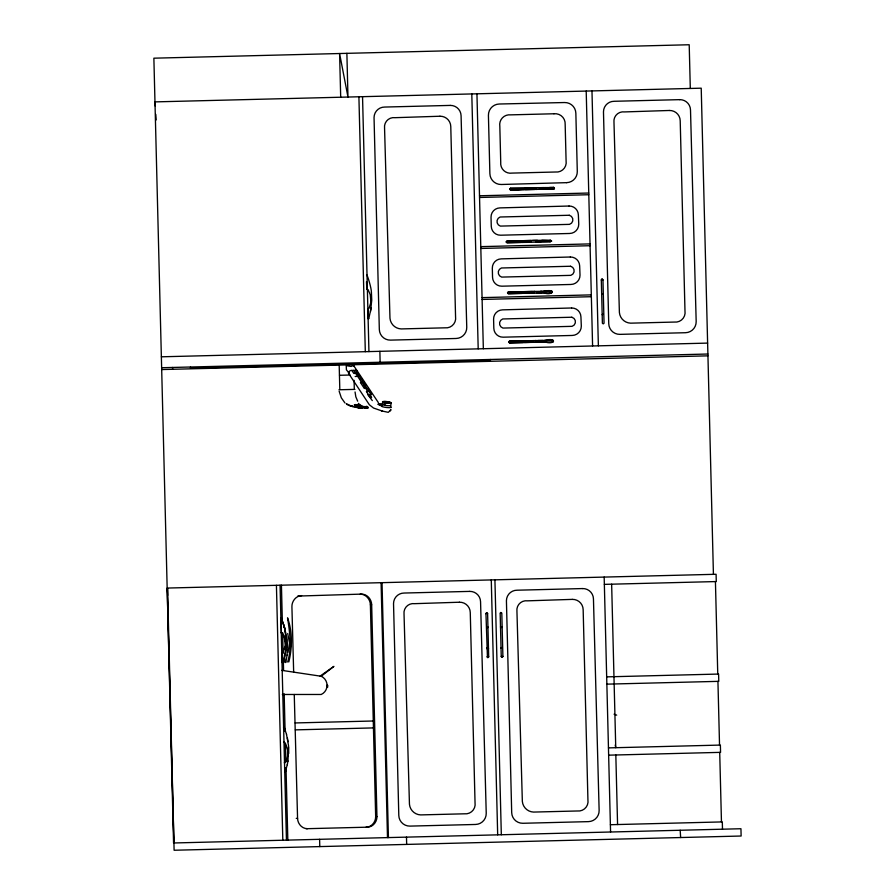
<?xml version="1.0" encoding="UTF-8"?>
<svg xmlns="http://www.w3.org/2000/svg" width="895" height="895" viewBox="0 0 895 895"><rect width="100%" height="100%" fill="white"/><g stroke="black" fill="none" stroke-linecap="round" stroke-linejoin="round"><path stroke-width="1.34" d="M284.487 762.249L284.487 763.043M370.843 301.179L370.25 294.746L368.113 289.689M288.738 753.467L288.615 746.922M280.896 618.009L281.399 633.246L281.366 632.295M282.026 653.026L282.384 662.826L282.339 661.875M367.107 289.23L367.163 288.582M285.997 648.137L286.176 644.098M290.483 647.107L290.651 645.026M370.642 303.282L370.832 301.134M485.929 613.713L486.757 612.84L487.641 613.668M487.954 627.339L487.361 627.954L487.976 627.115M486.802 648.674L487.417 647.835L486.914 648.249M488.715 656.706L487.887 657.59L487.003 656.751M502.151 626.981L501.569 627.596L502.184 626.757M501.01 648.327L501.625 647.477L501.032 648.103M502.923 656.348L502.084 657.232L501.211 656.393M601.283 280.001L602.111 279.128L602.995 279.956M287.105 655.106L287.261 639.768L284.151 626.064M284.353 741.742L284.286 742.402L284.375 741.798M509.758 189.393C511.146 191.261 526.226 188.565 524.056 189.729L510.597 190.008L509.725 189.169L510.564 188.297L524.761 188.431M509.725 189.169L510.351 188.33L536.877 187.726M541.855 240.319C571.994 241.404 523.553 242.523 520.588 242.444L507.141 242.724L506.268 241.885L507.107 241.012L521.304 241.147L520.778 240.755M506.268 241.885L506.883 241.046L537.459 240.363M523.295 340.906L523.911 341.487L523.072 340.883L509.624 341.152L508.785 342.035L509.658 342.863L523.318 342.55M542.515 292.139C551.533 297.129 558.637 288.145 543.142 291.3M544.373 340.469C557.809 336.822 555.09 345.951 543.78 341.521M553.524 341.096L552.909 341.935L535.031 342.237M287.552 756.499L287.664 750.044M382.355 404.506L382.646 402.012A4.374 0.738 6.7 0 1 384.145 401.441A4.374 0.738 6.7 0 1 388.665 401.855L391.137 402.661L390.835 405.155A4.374 0.738 6.7 0 1 389.336 405.715A4.374 0.738 6.7 0 1 384.828 405.301L382.355 404.506A4.374 0.738 6.7 0 1 382.411 404.148M384.828 405.301L385.118 402.806L382.646 402.012M360.148 594.146C365.842 594.034 370.317 599.337 370.385 604.819L375.665 816.721C375.721 822.024 371.503 827.237 365.999 827.215M297.755 596.081L361.435 594.112C367.129 594 371.604 599.303 371.671 604.785L376.952 816.687C377.008 821.99 372.79 827.204 367.286 827.181L306.168 828.714M287.989 761.13L288.503 745.557L286.501 734.37M281.5 618.098L284.733 628.637L286.199 640.216M284.722 771.993L284.722 771.166M371.156 307.846L368.74 318.799L368.561 318.139M370.519 311.527L371.749 300.172L371.403 292.318M287.094 655.05L285.818 662.468L285.583 661.83M285.08 654.334L285.539 651.896M366.648 274.754C367.599 275.313 371.514 288.537 371.414 292.374M287.273 764.744L287.955 761.074M370.631 303.226L368.953 308.518M284.129 727.903L284.252 727.243L285.438 731.058M284.655 649.255L285.058 647.264M287.127 758.457L287.519 756.454M285.952 650.598L286.668 646.816L286.255 640.417M287.653 661.976C292.061 647.667 289.644 631.389 287.541 617.83C292.553 631.546 292.341 647.656 288.817 661.942M284.263 657.825L284.856 655.52M287.239 764.699L285.348 771.982L286.31 768.1M287.094 758.401L285.729 761.656M282.831 662.166L283.961 658.933M282.809 662.076C284.252 659.637 286.915 645.933 286.165 640.16M288.045 652.31L289.51 642.89L287.709 633.503M356.568 372.04L356.848 371.582A1.824 0.984 -33.4 0 0 356.244 370.317L351.198 370.452A1.824 0.984 -33.3 0 0 348.994 371.772L348.636 373.428L369.366 404.775L373.539 408.042L382.512 411.141L381.673 410.883M602.178 314.749L602.771 314.123M603.308 293.627L602.715 294.242M552.271 292.15L551.678 292.766L533.789 293.068M508.807 341.812L509.4 341.185L535.926 340.581M283.267 652.354L285.248 645.038L284.207 636.725M390.321 410.906L390.981 409.608L388.307 412.349L382.064 411.006M346.242 365.921L346.41 369.836L349.486 373.551M363.527 406.699L355.427 404.518L355.751 405.815C354.912 403.164 362.039 406.688 364.108 406.789M320.108 676.094L333.902 666.383L321.227 676.262L281.735 670.355M500.741 612.504C499.611 614.753 503.147 611.419 500.16 613.131L501.245 656.617L501.871 657.198M545.57 189.281L545.536 187.581L544.697 188.442L545.57 189.281L553.647 189.113L554.452 188.465L553.826 187.424L549.575 187.491M601.899 279.162L601.306 279.777L602.391 323.263L603.241 323.878L604.047 323.218L602.962 279.732L602.111 279.128M486.544 612.874L485.951 613.489L487.451 657.478M545.323 187.614L544.82 188.879M520.812 242.411L506.917 242.69L506.301 242.109M522.098 293.392L508.427 293.705L507.543 292.855L508.382 291.994L534.695 291.412M346.555 365.675L351.131 366.447L353.514 365.395L378.35 402.571M357.217 404.898L359.466 404.641L357.664 404.574M355.058 404.641L354.331 404.775L355.281 404.943M301.615 595.611C295.921 595.79 291.714 601.306 291.915 606.788L293.661 672.212M487.887 657.579L488.692 656.93L487.607 613.444L486.757 612.84M502.084 657.232L502.9 656.572L501.804 613.097L500.965 612.482M541.363 241.572L550.179 241.829L550.973 240.721M354.711 404.786L355.863 404.808L355.035 404.842M364.175 407.214L367.879 407.124M364.142 407.773L367.968 407.672M525.354 188.006L534.718 187.771M525.387 189.65L534.751 189.416M521.897 240.71L531.25 240.475M521.93 242.366L531.283 242.131M523.172 291.692L532.536 291.457M523.206 293.347L532.57 293.112M524.414 340.861L533.767 340.626M524.448 342.505L529.56 342.371M479.507 195.77L588.753 193.029M479.552 197.471L588.798 194.73M480.783 246.64L590.029 243.899M480.828 248.463L590.085 245.711M482.058 297.621L591.315 294.88M482.103 299.445L591.36 296.704M161.368 356.803L707.621 343.098M161.637 367.733L707.9 354.017M161.682 369.557L707.945 355.841M355.069 373.416L353.816 373.45L351.825 370.429M356.333 373.383L358.951 376.392L358.324 376.403M350.158 375.027L339.451 375.296L339.787 388.766M355.17 376.482L356.434 376.448M360.215 376.359L359.589 376.37L360.942 379.413L360.305 379.424M362.206 379.379L361.569 379.39L362.934 382.433L362.296 382.445L367.621 391.518L366.368 391.551L370.34 397.593M364.187 382.4L363.56 382.411L366.905 388.464L366.268 388.486M364.287 385.465L364.914 385.443M365.552 385.432L366.178 385.421M368.169 388.43L367.532 388.452L370.877 394.505L370.25 394.516L371.604 397.559L370.966 397.57M338.936 389.772L354.923 389.381M368.259 391.507L368.885 391.484M368.348 394.572L369.613 394.538M379.659 404.216L379.021 404.227L381.897 404.495L380.923 404.182M377.768 404.26L380.006 404.54M167.712 595.332L167.533 588.049L174.111 850.25L741.127 836.019L740.948 828.736L173.563 842.978L153.873 58.186L689.206 44.75L690.302 88.448M604.36 584.368L716.28 581.56L716.09 574.277L167.164 588.06L173.932 842.967M370.385 604.819L371.671 604.785M606.676 676.866L718.596 674.058L718.774 681.341L606.866 684.149M295.171 722.947L372.991 721.001M295.339 729.872L373.159 727.915M608.466 747.884L720.374 745.076L720.564 752.359L608.645 755.167M296.267 818.399L297.565 818.366C297.632 823.668 301.951 828.792 307.455 828.68M375.665 816.721L376.952 816.687M610.39 824.72L722.31 821.912L722.489 829.195M522.065 291.736L522.579 292.117L508.159 292.016L507.554 292.866L508.192 293.672L534.729 293.068M524.246 189.628L536.91 189.371M531.641 342.326L533.8 342.27M535.937 187.726L554.039 187.514M535.971 189.382L553.86 189.08L554.206 187.637M532.48 240.431L550.582 240.218M533.756 291.423L551.857 291.211M534.997 340.581L553.088 340.368M538.969 187.681L544.16 187.614M539.003 189.337L544.194 189.259M535.534 242.042L540.725 241.974M536.821 293.034L542.012 292.956M538.018 340.536L543.209 340.469M540.49 291.322L541.978 291.3M543.243 342.114L509.423 342.83L508.819 342.248M357.877 404.775L356.165 404.797L358.638 404.685M282.361 694.475L321.227 694.475A10.024 10.024 0 0 0 321.227 676.262M362.43 408.265L358.515 407.751M362.206 408.4L352.876 406.8L346.275 403.69M359.354 406.498L367.588 406.654L366.391 406.319M357.631 407.672L367.912 408.086L366.972 407.65M378.674 403.891L380.286 404.193M382.881 404.82L381.27 404.518L382.243 404.831M356.904 406.565L357.53 406.722M355.136 406.901L356.232 407.214M364.992 407.594L366.905 408.154M356.478 406.084L359.611 406.8L356.355 406.039M379.379 404.562L380.353 404.876M380.699 405.211L381.415 405.882M614.082 714.188L616.689 715.127M362.464 406.822L356.803 405.189L355.214 405.86M350.493 406.117L346.768 404.339M366.156 407.605L367.61 408.265M352.003 405.692L353.022 406.14M358.291 405.066L360.282 405.961M359.902 404.562L360.674 405.032M349.162 373.808L348.524 373.181A2.338 1.264 -33.3 0 1 348.714 372.219M358.369 403.388L359.13 404.025M378.742 404.574L379.435 405.245M372.32 400.602L367.722 394.583M344.933 402.929L341.319 397.816L339.149 391.227M500.596 627.227L500.473 626.802M488.39 648.215L488.513 648.64M353.715 370.385L361.669 382.456L360.405 382.489L364.377 388.531M283.961 741.53L283.995 742.414L283.995 741.81M282.663 633.559L284.23 636.781M285.27 742.861L287.687 750.099M357.676 401.184L355.83 396.843L355.058 391.965M370.15 391.451L371.503 394.494M357.597 373.36L358.951 376.392M355.617 370.34L356.971 373.372M281.377 618.691L283.838 625.213M282.373 621.656L283.76 624.956M283.536 635.137L284.23 636.882M285.404 731.014L286.534 734.415M285.113 661.718L285.203 662.535L284.353 654.983M282.317 652.914L282.417 653.518M284.778 762.204L284.867 762.82M615.223 745.009L615.749 747.705L611.643 584.189M368.002 309.167L368.091 309.636M285.002 630.002L285.471 632.53M287.384 737.95L288.067 741.698M284.778 638.784L285.136 640.887M353.659 365.731L353.726 366.447M366.816 289.23L366.48 281.668M155.249 106.057L154.969 101.885L701.221 88.18L713.427 574.344M155.797 114.403L156.166 119.964M680.178 830.258L680.647 837.541M285.952 636.367L286.21 644.255M367.7 309.178L368.125 318.821L368.102 318.217M283.659 728.138L283.637 727.299L283.625 728.082M294.254 694.486L297.565 818.366M715.429 581.582L717.756 674.08M717.935 681.363L719.535 745.099M719.714 752.382L721.459 821.934M615.827 754.988L617.572 824.541M591.975 90.921L598.375 345.839M604.17 577.085L610.569 832.003M586.203 91.066L592.591 345.985M490.393 359.477L490.426 360.573L190.512 368.102L190.49 367.006M494.924 579.826L501.323 834.755M491.277 579.926L497.676 834.845M476.945 93.807L483.345 348.726M471.799 93.93L478.198 348.86M406.487 837.127L406.666 844.41M379.872 351.321L380.14 362.251M382.031 582.667L388.43 837.586M381.091 582.69L387.49 837.608M362.542 96.671L368.941 351.601M358.906 96.772L365.305 351.69M346.88 53.342L347.976 97.04L339.597 53.521L340.693 97.219M354.084 380.319L354.286 388.408M339.194 365.104L339.44 375.117M319.604 839.309L319.783 846.592M281.433 585.185L282.305 620.011M282.619 632.552L283.144 653.439M283.29 659.022L283.57 670.165M284.162 693.838L285.102 731.45M285.416 743.991L285.874 762.104M286.008 767.675L287.832 840.103M280.057 585.218L286.456 840.148M276.421 585.319L282.82 840.237M172.567 367.453L172.612 369.277M553.613 187.413L553.647 189.113M552.662 340.268L552.696 341.979M550.145 240.117L550.179 241.829M510.564 188.297L510.597 190.008M509.624 341.152L509.658 342.863M391.137 402.661A4.374 0.738 6.7 0 1 389.627 403.22A4.374 0.738 6.7 0 1 385.118 402.806M384.514 404.395A3.781 0.638 6.7 0 1 383.228 403.981M390.5 406.576A5.101 0.861 6.7 0 1 386.897 407.538A5.101 0.861 6.7 0 1 381.762 405.726M281.679 632.989L281.712 633M327.055 685.369L326.865 687.259L327.592 687.326L327.771 685.436L327.055 685.369M439.96 116.238L395.187 117.681A9.353 9.353 0 0 0 384.559 128.186L389.974 318.273A11.702 11.702 0 0 0 401.173 328.924L444.904 327.827A9.655 9.655 0 0 0 455.555 316.629L450.778 126.531A10.494 10.494 0 0 0 439.96 116.238M669.382 110.477L624.609 111.92A9.353 9.353 0 0 0 613.981 122.436L619.396 312.512A11.702 11.702 0 0 0 630.595 323.162L674.327 322.066A9.655 9.655 0 0 0 684.977 310.867L680.211 120.769A10.494 10.494 0 0 0 669.382 110.477M459.437 602.223L414.665 603.666A9.353 9.353 0 0 0 404.037 614.183L409.451 804.258A11.702 11.702 0 0 0 420.65 814.909L464.382 813.812A9.655 9.655 0 0 0 475.032 802.614L470.267 612.516A10.494 10.494 0 0 0 459.437 602.223M572.33 599.381L527.558 600.836A9.353 9.353 0 0 0 516.941 611.341L522.344 801.428A11.702 11.702 0 0 0 533.543 812.078L577.275 810.982A9.655 9.655 0 0 0 587.925 799.783L583.16 609.685A10.494 10.494 0 0 0 572.33 599.381M566.636 182.658L501.278 184.493A11.12 11.12 0 0 1 489.878 173.652L488.424 115.41A11.12 11.12 0 0 1 499.265 104.01L564.622 102.533A10.964 10.964 0 0 1 575.854 113.218L577.286 171.46A10.93 10.93 0 0 1 566.636 182.658M569.041 206.029L499.913 207.897A9.107 9.107 0 0 0 491.031 217.228L491.265 226.334A9.107 9.107 0 0 0 500.596 235.206L569.6 233.483A9.252 9.252 0 0 0 578.752 224.142L578.371 214.901A9.107 9.107 0 0 0 569.041 206.029M570.316 257.01L501.189 258.879A9.107 9.107 0 0 0 492.317 268.209L492.541 277.316A9.107 9.107 0 0 0 501.871 286.187L570.876 284.465A9.252 9.252 0 0 0 580.027 275.123L579.658 265.882A9.107 9.107 0 0 0 570.316 257.01M571.603 307.992L502.464 309.86A9.107 9.107 0 0 0 493.592 319.191L493.816 328.297A9.107 9.107 0 0 0 503.158 337.18L572.151 335.457A9.252 9.252 0 0 0 581.314 326.104L580.933 316.864A9.107 9.107 0 0 0 571.603 307.992M450.252 105.409L384.671 107.053A10.572 10.572 0 0 0 374.043 117.569L379.323 329.472A10.93 10.93 0 0 0 390.522 340.122L456.103 338.478A10.93 10.93 0 0 0 466.754 327.279L461.082 115.701A10.561 10.561 0 0 0 450.252 105.409M679.685 99.647L614.104 101.292A10.572 10.572 0 0 0 603.476 111.808L608.745 323.71A10.93 10.93 0 0 0 619.944 334.361L685.525 332.716A10.93 10.93 0 0 0 696.176 321.518L690.504 109.951A10.561 10.561 0 0 0 679.685 99.647M553.938 113.766L510.665 114.862A9.834 9.834 0 0 0 499.824 126.262L500.73 162.252A9.834 9.834 0 0 0 512.13 173.093L555.437 172.008A9.655 9.655 0 0 0 566.087 160.809L565.17 124.461A10.069 10.069 0 0 0 553.938 113.766M569.276 215.259L500.137 217.004A4.799 4.799 0 0 0 500.361 226.099L569.5 224.365A4.71 4.71 0 0 0 569.276 215.259M570.551 266.251L501.413 267.985A4.799 4.799 0 0 0 501.647 277.092L570.786 275.358A4.71 4.71 0 0 0 570.551 266.251M571.827 317.233L502.699 318.967A4.799 4.799 0 0 0 502.923 328.073L572.062 326.339A4.71 4.71 0 0 0 571.827 317.233M469.741 591.394L404.148 593.038A10.572 10.572 0 0 0 393.531 603.554L398.801 815.457A10.93 10.93 0 0 0 410 826.107L475.581 824.463A10.93 10.93 0 0 0 486.231 813.264L480.559 601.686A10.561 10.561 0 0 0 469.741 591.394M582.634 588.563L517.053 590.208A10.572 10.572 0 0 0 506.425 600.724L511.694 812.626A10.93 10.93 0 0 0 522.893 823.277L588.485 821.632A10.93 10.93 0 0 0 599.135 810.434L593.452 598.856A10.561 10.561 0 0 0 582.634 588.563M284.767 628.793L284.151 626.377L284.767 628.682M384.201 402.47A3.781 0.638 6.7 0 0 390.511 402.918A3.781 0.638 6.7 0 0 385.958 401.609A3.781 0.638 6.7 0 0 384.201 402.47"/></g></svg>
